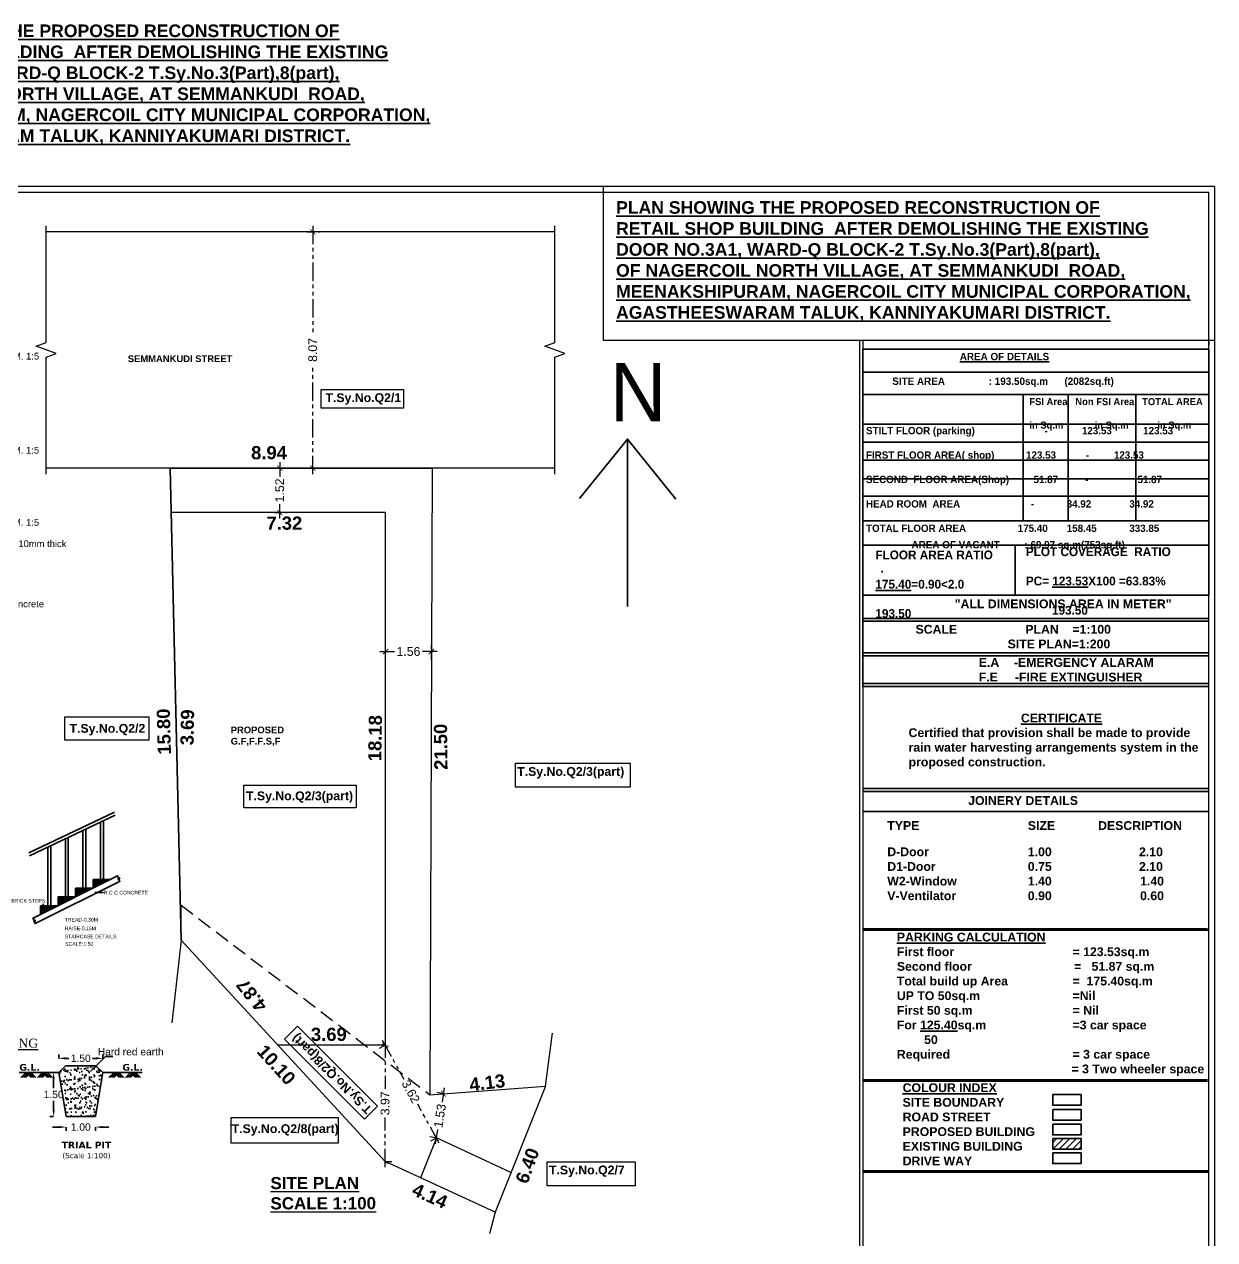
# Model space of a CAD drawing. Header units: metres. Extents: x 5674 to 70840, y 2109 to 4276.
# Drawn here: x 5725.52 to 5766.17, y 2130.53 to 2172.03 of the extents above; entities that cross this region are included whole.
import ezdxf

# ---------------------------------------------------------------- set-up
doc = ezdxf.new("R2010")
doc.units = ezdxf.units.M
for name, pattern in [('DASHED', [0.75, 0.5, -0.25]), ('HIDDEN', [0.375, 0.25, -0.125]), ('PHANTOM2', [1.25, 0.625, -0.125, 0.125, -0.125, 0.125, -0.125])]:
    doc.linetypes.add(name, pattern=pattern)
doc.layers.add('NORTH_DIRECTION', color=7, linetype='Continuous', lineweight=0)
doc.styles.add('ROMANTIC', font='romantic.ttf')
doc.styles.add('S.M.S .HEADING', font='arial.ttf')
doc.styles.add('SMS1', font='arial.ttf', dxfattribs={"height": 0.3})
doc.styles.get("Standard").update_dxf_attribs({"font": 'arial.ttf'})
doc.styles.add('USA TEXT', font='GOTHIC.TTF')
doc.dimstyles.get("Standard").update_dxf_attribs({"dimtxt": 0.18, "dimasz": 0.18, "dimexe": 0.18, "dimexo": 0.0625, "dimgap": 0.09, "dimtad": 0, "dimtih": 1, "dimtoh": 1, "dimdec": 4, "dimzin": 0, "dimdsep": 46, "dimtxsty": 'Standard', "dimcen": 0.09, "dimsd1": 1, "dimsd2": 1, "dimadec": 0, "dimazin": 0, "dimtfac": 1, "dimtdec": 4, "dimtofl": 0, "dimtmove": 0, "dimatfit": 3, "dimfxl": 0, "dimtolj": 1, "dimtzin": 0, "dimarcsym": 0})
doc.dimstyles.new('STANDARD$0', dxfattribs={"dimtxt": 0.25, "dimasz": 0.18, "dimexe": 0.15, "dimexo": 0.15, "dimgap": 0.1, "dimtad": 0, "dimzin": 0, "dimdsep": 46, "dimtxsty": 'Standard', "dimblk": 'OBLIQUE', "dimcen": 0.0625, "dimdle": 0.02, "dimadec": 0, "dimazin": 0, "dimtfac": 1, "dimtix": 1, "dimtofl": 0, "dimtmove": 2, "dimatfit": 3, "dimldrblk": 'OBLIQUE', "dimfxl": 0, "dimtolj": 1, "dimtzin": 0, "dimarcsym": 0})
pattern_1 = [(45, (5231.594154, 2273.31802), (-0.037123106, 0.037123106), []), (45, (5231.618903, 2273.31802), (-0.037123106, 0.037123106), [])]

# ---------------------------------------------------------------- blocks, each defined once
blk = doc.blocks.new('earth symbol')
at = {"lineweight": 0}
for p, q in [((-0.245, -0.133), (-0.112, 0)), ((-0.161, -0.274), (0.112, 0)), ((0.245, -0.133), (0.112, 0)), ((-0.569, -0.344), (-0.498, -0.274)), ((-0.498, -0.274), (-0.245, -0.02)), ((-0.457, -0.344), (-0.386, -0.274)), ((-0.386, -0.274), (-0.245, -0.133)), ((-0.344, -0.344), (-0.274, -0.274)), ((-0.274, -0.274), (-0.245, -0.245)), ((-0.245, -0.245), (0, 0)), ((-0.245, -0.02), (-0.225, 0)), ((-0.232, -0.344), (-0.161, -0.274)), ((0.12, -0.344), (-0.056, -0.168)), ((0.232, -0.344), (0, -0.112)), ((0.344, -0.344), (0.056, -0.056)), ((0.457, -0.344), (0.133, -0.02))]:
    blk.add_line(p, q, dxfattribs=at)
blk = doc.blocks.new('*D6')
at = {"color": 0, "lineweight": -2}
for p, q in [((6682.464, -84.069), (6682.464, -83.939)), ((6682.694, -84.069), (6682.807, -84.069)), ((6683.734, -84.069), (6683.621, -84.069)), ((6683.964, -84.069), (6683.964, -83.939))]:
    blk.add_line(p, q, dxfattribs=at)
at = {"color": 0, "lineweight": 35}
for points in [[(6682.694, -84.031), (6682.694, -84.108), (6682.464, -84.069)], [(6683.734, -84.031), (6683.734, -84.108), (6683.964, -84.069)]]:
    blk.add_solid(points, dxfattribs=at)
at = {"layer": 'Defpoints', "color": 0, "lineweight": 35}
for p in [(6683.964, -84.069), (6682.464, -84.249), (6683.964, -84.249)]:
    blk.add_point(p, dxfattribs=at)
at = {"color": 0, "lineweight": 35, "insert": (6683.214, -84.069), "char_height": 0.25, "attachment_point": 5}
blk.add_mtext('\\A1;1.50', dxfattribs=at)
blk = doc.blocks.new('*D7')
at = {"color": 0, "lineweight": -2}
for p, q in [((6682.484, -86.416), (6682.254, -86.416)), ((6682.714, -86.416), (6682.714, -86.546)), ((6683.714, -86.416), (6683.714, -86.546)), ((6683.944, -86.416), (6684.174, -86.416))]:
    blk.add_line(p, q, dxfattribs=at)
at = {"color": 0, "lineweight": 35}
for points in [[(6682.484, -86.378), (6682.484, -86.454), (6682.714, -86.416)], [(6683.944, -86.378), (6683.944, -86.454), (6683.714, -86.416)]]:
    blk.add_solid(points, dxfattribs=at)
at = {"layer": 'Defpoints', "color": 0, "lineweight": 35}
for p in [(6682.714, -86.054), (6683.714, -86.054), (6683.714, -86.416)]:
    blk.add_point(p, dxfattribs=at)
at = {"color": 0, "lineweight": 35, "insert": (6683.214, -86.416), "char_height": 0.25, "attachment_point": 5}
blk.add_mtext('\\A1;1.00', dxfattribs=at)
blk = doc.blocks.new('*D8')
at = {"color": 0, "lineweight": -2}
for p, q in [((6682.288, -84.554), (6682.418, -84.554)), ((6682.288, -84.784), (6682.288, -85.086)), ((6682.288, -85.824), (6682.288, -85.522)), ((6682.288, -86.054), (6682.158, -86.054))]:
    blk.add_line(p, q, dxfattribs=at)
at = {"color": 0, "lineweight": 35}
for points in [[(6682.25, -84.784), (6682.326, -84.784), (6682.288, -84.554)], [(6682.25, -85.824), (6682.326, -85.824), (6682.288, -86.054)]]:
    blk.add_solid(points, dxfattribs=at)
at = {"layer": 'Defpoints', "color": 0, "lineweight": 35}
for p in [(6682.278, -84.554), (6682.288, -86.054), (6682.439, -86.054)]:
    blk.add_point(p, dxfattribs=at)
at = {"color": 0, "lineweight": 35, "insert": (6682.288, -85.304), "char_height": 0.25, "attachment_point": 5}
blk.add_mtext('\\A1;1.50', dxfattribs=at)
blk = doc.blocks.new('_ArchTick')
at = {"color": 0, "linetype": 'ByBlock', "const_width": 0.15}
blk.add_lwpolyline([(-0.5, -0.5), (0.5, 0.5)], dxfattribs=at)
blk = doc.blocks.new('*D59')
at = {"color": 0, "linetype": 'PHANTOM2'}
for p, q in [((5735.367, 2165.143), (5735.367, 2161.398)), ((5735.367, 2156.673), (5735.367, 2160.418))]:
    blk.add_line(p, q, dxfattribs=at)
at = {"color": 0, "linetype": 'HIDDEN'}
for p, q in [((5735.181, 2164.943), (5735.597, 2164.943)), ((5735.181, 2156.873), (5735.597, 2156.873))]:
    blk.add_line(p, q, dxfattribs=at)
at = {"layer": 'Defpoints', "color": 0}
for p in [(5734.951, 2164.943), (5735.367, 2164.943), (5734.951, 2156.873)]:
    blk.add_point(p, dxfattribs=at)
at = {"color": 0, "xscale": 0.18, "yscale": 0.18, "zscale": 0.18}
for p, rotation in [((5735.367, 2164.943), 90), ((5735.367, 2156.873), 270)]:
    blk.add_blockref('_ArchTick', p, dxfattribs=dict(at, rotation=rotation))
at = {"color": 0, "insert": (5735.367, 2160.908), "char_height": 0.3, "attachment_point": 5, "rotation": 90}
blk.add_mtext('\\A1;8.07', dxfattribs=at)
blk = doc.blocks.new('*D53')
at = {"color": 0, "linetype": 'PHANTOM2'}
for p, q in [((5737.655, 2150.612), (5738.161, 2150.612)), ((5739.617, 2150.612), (5739.111, 2150.612))]:
    blk.add_line(p, q, dxfattribs=at)
at = {"color": 0, "linetype": 'HIDDEN'}
for p, q in [((5737.855, 2150.338), (5737.855, 2150.842)), ((5739.417, 2150.333), (5739.417, 2150.842))]:
    blk.add_line(p, q, dxfattribs=at)
at = {"layer": 'Defpoints', "color": 0}
for p in [(5739.417, 2150.612), (5737.855, 2150.108), (5739.417, 2150.103)]:
    blk.add_point(p, dxfattribs=at)
at = {"color": 0, "xscale": 0.18, "yscale": 0.18, "zscale": 0.18, "rotation": 180}
blk.add_blockref('_ArchTick', (5737.855, 2150.612), dxfattribs=at)
at = {"color": 0, "xscale": 0.18, "yscale": 0.18, "zscale": 0.18}
blk.add_blockref('_ArchTick', (5739.417, 2150.612), dxfattribs=at)
at = {"color": 0, "insert": (5738.636, 2150.612), "char_height": 0.3, "attachment_point": 5}
blk.add_mtext('\\A1;1.56', dxfattribs=at)
blk = doc.blocks.new('*D54')
at = {"color": 0, "linetype": 'HIDDEN'}
for p, q in [((5734.063, 2156.873), (5734.469, 2156.873)), ((5734.063, 2155.354), (5734.469, 2155.354))]:
    blk.add_line(p, q, dxfattribs=at)
at = {"color": 0, "linetype": 'PHANTOM2'}
for p, q in [((5734.239, 2157.073), (5734.239, 2156.587)), ((5734.239, 2155.154), (5734.239, 2155.639))]:
    blk.add_line(p, q, dxfattribs=at)
at = {"layer": 'Defpoints', "color": 0}
for p in [(5733.833, 2156.873), (5733.833, 2155.354), (5734.239, 2155.354)]:
    blk.add_point(p, dxfattribs=at)
at = {"color": 0, "xscale": 0.18, "yscale": 0.18, "zscale": 0.18}
for p, rotation in [((5734.239, 2156.873), 90), ((5734.239, 2155.354), 270)]:
    blk.add_blockref('_ArchTick', p, dxfattribs=dict(at, rotation=rotation))
at = {"color": 0, "insert": (5734.239, 2156.113), "char_height": 0.3, "attachment_point": 5, "rotation": 90}
blk.add_mtext('\\A1;1.52', dxfattribs=at)
blk = doc.blocks.new('*D55')
at = {"color": 0, "linetype": 'PHANTOM2'}
for p, q in [((5737.837, 2137.369), (5737.837, 2135.675)), ((5737.837, 2133.002), (5737.837, 2134.696))]:
    blk.add_line(p, q, dxfattribs=at)
at = {"color": 0, "linetype": 'HIDDEN'}
for p, q in [((5737.837, 2137.169), (5737.607, 2137.169)), ((5737.837, 2133.202), (5738.067, 2133.202))]:
    blk.add_line(p, q, dxfattribs=at)
at = {"layer": 'Defpoints', "color": 0}
for p in [(5737.855, 2137.169), (5737.837, 2133.202), (5737.837, 2133.202)]:
    blk.add_point(p, dxfattribs=at)
at = {"color": 0, "xscale": 0.18, "yscale": 0.18, "zscale": 0.18}
for p, rotation in [((5737.837, 2137.169), 90), ((5737.837, 2133.202), 270)]:
    blk.add_blockref('_ArchTick', p, dxfattribs=dict(at, rotation=rotation))
at = {"color": 0, "insert": (5737.837, 2135.185), "char_height": 0.3, "attachment_point": 5, "rotation": 90}
blk.add_mtext('\\A1;3.97', dxfattribs=at)
blk = doc.blocks.new('*D56')
at = {"color": 0, "linetype": 'PHANTOM2'}
for p, q in [((5737.74, 2137.344), (5738.477, 2136.012)), ((5739.687, 2133.826), (5738.95, 2135.158))]:
    blk.add_line(p, q, dxfattribs=at)
at = {"color": 0, "linetype": 'HIDDEN'}
for p, q in [((5737.837, 2137.169), (5737.636, 2137.057)), ((5739.59, 2134.001), (5739.389, 2133.89))]:
    blk.add_line(p, q, dxfattribs=at)
at = {"layer": 'Defpoints', "color": 0}
for p in [(5737.837, 2137.169), (5739.59, 2134.001), (5739.59, 2134.001)]:
    blk.add_point(p, dxfattribs=at)
at = {"color": 0, "xscale": 0.18, "yscale": 0.18, "zscale": 0.18}
for p, rotation in [((5737.837, 2137.169), 118.9610692073601), ((5739.59, 2134.001), 298.9610692073601)]:
    blk.add_blockref('_ArchTick', p, dxfattribs=dict(at, rotation=rotation))
at = {"color": 0, "insert": (5738.713, 2135.585), "char_height": 0.3, "attachment_point": 5, "rotation": 298.9611}
blk.add_mtext('\\A1;3.62', dxfattribs=at)
blk = doc.blocks.new('*D57')
at = {"color": 0, "linetype": 'HIDDEN'}
for p, q in [((5739.828, 2135.514), (5739.601, 2135.55)), ((5739.59, 2134.001), (5739.363, 2134.037))]:
    blk.add_line(p, q, dxfattribs=at)
at = {"color": 0, "linetype": 'PHANTOM2'}
for p, q in [((5739.859, 2135.712), (5739.783, 2135.227)), ((5739.559, 2133.804), (5739.635, 2134.288))]:
    blk.add_line(p, q, dxfattribs=at)
at = {"layer": 'Defpoints', "color": 0}
for p in [(5739.828, 2135.514), (5739.828, 2135.514), (5739.59, 2134.001)]:
    blk.add_point(p, dxfattribs=at)
at = {"color": 0, "xscale": 0.18, "yscale": 0.18, "zscale": 0.18}
for p, rotation in [((5739.828, 2135.514), 81.04567121213849), ((5739.59, 2134.001), 261.0456712121385)]:
    blk.add_blockref('_ArchTick', p, dxfattribs=dict(at, rotation=rotation))
at = {"color": 0, "insert": (5739.709, 2134.758), "char_height": 0.3, "attachment_point": 5, "rotation": 81.0457}
blk.add_mtext('\\A1;1.53', dxfattribs=at)
blk = doc.blocks.new('A$C06596793')
at = {"lineweight": 35}
h = blk.add_hatch(dxfattribs=at)
h.set_pattern_fill('AR-SAND', color=256, scale=0.005, style=0)
h.set_pattern_definition([(37.5, (-1547.43727, -968.60206), (-0.008000156, 0.244706619), [0, -0.19304, 0, -0.2159, 0, -0.206375]), (7.5, (-1547.43727, -968.60206), (0.22476164, 0.35841255), [0, -0.10414, 0, -0.17399, 0, -0.066675]), (327.5, (-1547.59348, -968.60206), (0.395496185, 0.000718592), [0, -0.0635, 0, -0.2286, 0, -0.29845]), (317.5, (-1547.59348, -968.60206), (0.381778226, 0.11146466), [0, -0.03175, 0, -0.14986, 0, -0.17145])])
h.paths.add_polyline_path([(2.87792, 2.98661), (2.64792, 3.21661), (1.60792, 3.21661), (1.37792, 2.98661), (1.62792, 1.48661), (2.12792, 1.48661), (2.62792, 1.48661)])
for p, q in [((1.37792, 2.98661), (0.02744, 2.98661)), ((1.37792, 2.98661), (1.60792, 3.21661)), ((1.62792, 1.48661), (1.37792, 2.98661)), ((1.60792, 3.21661), (2.64792, 3.21661)), ((2.62792, 1.48661), (2.87792, 2.98661)), ((2.87792, 2.98661), (2.64792, 3.21661)), ((2.87792, 2.98661), (4.22841, 2.98661)), ((2.12792, 1.48661), (1.62792, 1.48661)), ((2.12792, 1.48661), (2.62792, 1.48661))]:
    blk.add_line(p, q, dxfattribs=at)
at = {"lineweight": 35, "yscale": 0.5, "zscale": 0.5}
for p, xscale in [((0.37015, 2.98661), 0.5), ((0.93483, 2.98661), 0.5), ((3.32101, 2.98661), -0.5), ((3.88569, 2.98661), -0.5)]:
    blk.add_blockref('earth symbol', p, dxfattribs=dict(at, xscale=xscale))
at = {"lineweight": 35, "insert": (2.70788, 3.82237), "char_height": 0.25, "width": 2.2737893, "attachment_point": 1, "style": 'SMS1'}
blk.add_mtext('Hard red earth', dxfattribs=at)
at = {"lineweight": 35, "char_height": 0.23}
for s, insert, width, attachment_point in [('{\\fVerdana|b1|i0|c0|p34;G.L.}', (0.02965, 3.27917), 0.6352094, 1), ('{\\fVerdana|b1|i0|c0|p34;G.L.}', (3.54951, 3.27917), 0.6352094, 1), ('{\\fVerdana|b1|i0|c0|p34;TRIAL PIT\\P\\fVerdana|b0|i0|c0|p34;\\H0.7813x;(Scale 1:100)}', (2.32277, 0.32619), 2.8, 5)]:
    blk.add_mtext(s, dxfattribs=dict(at, insert=insert, width=width, attachment_point=attachment_point))
at = {"lineweight": 35}
for base, p1, p2, picture, middle in [((2.87792, 3.47127), (1.37792, 3.29144), (2.87792, 3.29144), '*D6', (2.12792, 3.47127)), ((2.62792, 1.12435), (1.62792, 1.48661), (2.62792, 1.48661), '*D7', (2.12792, 1.12435))]:
    dim = blk.add_linear_dim(base=base, p1=p1, p2=p2, dimstyle='Standard', dxfattribs=at)
    dim.commit()
    dim.dimension.update_dxf_attribs({"geometry": picture, "text_midpoint": middle, "insert": (-6681.08611, 87.54046)})
dim = blk.add_linear_dim(base=(1.20193, 1.48661), p1=(1.1921, 2.98661), p2=(1.35243, 1.48661), angle=90, dimstyle='Standard', dxfattribs=at)
dim.commit()
dim.dimension.update_dxf_attribs({"geometry": '*D8', "text_midpoint": (1.20193, 2.23661), "insert": (-6681.08611, 87.54046)})
blk.add_leader([(2.45573, 3.01669), (2.9743, 3.53466), (3.219, 3.53466)], dimstyle='Standard', dxfattribs=at)
blk = doc.blocks.new('rain water harvesting')
h = blk.add_hatch()
h.set_pattern_fill('AR-SAND', color=256, scale=0.0036, style=0)
h.set_pattern_definition([(37.5, (-8.09804, -15.48316), (-0.0057601, 0.1761888), [0, -0.1389888, 0, -0.155448, 0, -0.14859]), (7.5, (-8.09804, -15.48316), (0.1618284, 0.258057), [0, -0.0749808, 0, -0.1252728, 0, -0.048006]), (327.5, (-8.21051, -15.48316), (0.2847572, 0.0005174), [0, -0.04572, 0, -0.164592, 0, -0.214884]), (317.5, (-8.2105, -15.48316), (0.2748803, 0.0802546), [0, -0.02286, 0, -0.1078992, 0, -0.123444])])
h.paths.add_polyline_path([(-1.372, 1.673), (-1.948, 1.673), (-1.948, 1.531), (-2.02, 1.531), (-2.02, 1.673), (-2.135, 1.673), (-2.135, 1.344), (-1.372, 1.344)])
h = blk.add_hatch()
h.set_pattern_fill('HONEY', color=256, scale=0.036, style=0)
h.set_pattern_definition([(0, (-8.09804, -15.48316), (0.17145, 0.0989867), [0.1143, -0.2286]), (120, (-8.09804, -15.48316), (-0.17145, 0.0989867), [0.1143, -0.2286]), (60, (-8.09804, -15.48316), (2e-08, 0.1979734), [-0.2286, 0.1143])])
h.paths.add_polyline_path([(-1.372, 1.344), (-2.135, 1.344), (-2.135, 0.953), (-1.372, 0.953)])
h = blk.add_hatch()
h.set_pattern_fill('DASH', color=256, scale=0.036, style=0)
h.set_pattern_definition([(0, (-8.09804, -15.48316), (0.1143, 0.1143), [0.1143, -0.1143])])
h.paths.add_polyline_path([(0.392, 0.117), (0.32, 0.117), (0.32, 0.259), (0.166, 0.259), (0.166, -1.241), (1.26, -1.241), (1.26, 0.259), (0.392, 0.259)])
for p, q in [((-2.737, 2.403), (-2.593, 2.403)), ((-2.668, 2.062), (-2.668, 2.402)), ((-2.593, 2.403), (-2.576, 2.451)), ((-2.576, 2.451), (-2.583, 2.351)), ((-2.583, 2.351), (-2.562, 2.41)), ((-2.562, 2.41), (-2.396, 2.41)), ((-2.496, 2.062), (-2.496, 2.406)), ((-2.424, 1.832), (-2.424, 2.406)), ((-2.668, 0.803), (-2.668, 2.062)), ((-2.496, 0.803), (-2.496, 2.062)), ((-2.02, 1.76), (-2.496, 1.76)), ((-1.948, 1.832), (-2.424, 1.832)), ((-2.301, 0.953), (-2.301, 1.76)), ((-2.301, 1.76), (-2.02, 1.76)), ((-2.301, 1.673), (-2.02, 1.673)), ((-2.135, 0.953), (-2.135, 1.673)), ((-2.02, 1.76), (-2.02, 1.531)), ((-1.948, 1.832), (-1.948, 1.531)), ((-1.948, 1.76), (-1.206, 1.76)), ((-1.948, 1.673), (-1.206, 1.673)), ((-1.936, 1.744), (-1.936, 1.744)), ((-1.372, 0.953), (-1.372, 1.673)), ((-1.206, 0.953), (-1.206, 1.76)), ((-2.02, 1.531), (-1.948, 1.531)), ((-2.301, 0.867), (-2.296, 0.346)), ((-2.135, 0.868), (-2.131, 0.346)), ((-1.91, 0.938), (-1.87, 0.953)), ((-1.91, 0.938), (-1.865, 0.907)), ((-1.865, 0.907), (-1.849, 0.953)), ((-1.847, 0.879), (-1.847, 0.879)), ((-1.495, 0.9), (-1.495, 0.9)), ((-1.372, 0.868), (-1.376, 0.346)), ((-1.372, 1.025), (-0.979, 1.025)), ((-1.372, 0.953), (-1.051, 0.953)), ((-1.206, 0.867), (-1.21, 0.346)), ((-1.051, 0.953), (-1.051, 0.346)), ((-0.979, 1.025), (-0.979, 0.418)), ((0.392, 0.418), (-0.979, 0.418)), ((0.392, 0.418), (0.392, 0.117)), ((-1.21, 0.346), (-3.088, 0.346)), ((-1.051, 0.346), (0.32, 0.346)), ((0, -1.241), (0, 0.346)), ((0, 0.346), (0.32, 0.346)), ((0, 0.259), (0.32, 0.259)), ((0.166, -1.241), (0.166, 0.259)), ((0.32, 0.346), (0.32, 0.117)), ((0.32, 0.117), (0.392, 0.117)), ((0.392, 0.346), (1.426, 0.346)), ((0.392, 0.259), (1.426, 0.259)), ((0.404, 0.277), (0.448, 0.33)), ((0.404, 0.277), (0.459, 0.273)), ((0.459, 0.273), (0.448, 0.33)), ((0.809, 0.301), (0.809, 0.301)), ((1.093, 0.259), (1.104, 0.273)), ((1.107, 0.259), (1.104, 0.272)), ((1.26, -1.241), (1.26, 0.259)), ((1.35, 0.271), (1.35, 0.271)), ((1.426, -1.241), (1.426, 0.346)), ((0.958, -1.23), (0.958, -1.23)), ((1.255, -1.237), (1.255, -1.237)), ((0.073, -1.268), (0.073, -1.268)), ((0.381, -1.306), (0.381, -1.306)), ((0.561, -1.289), (0.561, -1.289)), ((0.78, -1.305), (0.78, -1.305)), ((0.834, -1.291), (0.898, -1.267)), ((0.834, -1.292), (0.862, -1.31)), ((0.884, -1.31), (0.898, -1.267)), ((1.049, -1.31), (1.049, -1.31)), ((1.363, -1.276), (1.363, -1.276))]:
    blk.add_line(p, q)
for points in [[(-2.301, 0.953), (-2.301, 0.867), (-1.206, 0.867), (-1.206, 0.953)], [(-2.746, 0.33), (-2.418, 0.33), (-2.418, 0.803), (-2.746, 0.803)], [(1.426, -1.327), (1.426, -1.241), (0, -1.241), (0, -1.327)]]:
    blk.add_lwpolyline(points, close=True)
blk.add_arc((-2.099, 0.981), 0.0668, 339.5305, 121.9673)
at = {"char_height": 0.144, "width": 6.12562, "attachment_point": 1}
for s, insert in [('SUPER STRUCTURE OF BUILDING', (-2.407, 2.645)), ('INLET FROM OPEN TERRACE', (-2.26, 2.259)), ('R.C.C SLAB 1:2:4', (-1.171, 1.936)), ('BROCKEN BRICKS', (-1.093, 1.26)), ('SAND ', (-1.061, 1.563)), ('FILTER WATER TO WELL', (-0.874, 0.893))]:
    blk.add_mtext(s, dxfattribs=dict(at, insert=insert))
at = {"insert": (-0.368, -2.376), "char_height": 0.30724, "attachment_point": 5, "style": 'ROMANTIC'}
blk.add_mtext('{\\LRAINWATER HARVESTING}', dxfattribs=at)
blk.add_leader([(-2.587, 2.192), (-2.439, 2.654)], dimstyle='Standard', override={"dimtmove": 1})

msp = doc.modelspace()

# ---------------------------------------------------------------- hatches: boundary and pattern name
at = {"linetype": 'ByBlock', "lineweight": 35}
h = msp.add_hatch(dxfattribs=at)
h.set_pattern_fill('ANSI32', color=256, scale=0.14, style=0)
h.set_pattern_definition(pattern_1)
h.paths.add_polyline_path([(5728.46841, 2142.83271), (5727.86841, 2142.83271), (5727.86841, 2142.53271)])
h = msp.add_hatch(dxfattribs=at)
h.set_pattern_fill('ANSI32', color=256, scale=0.14, style=0)
h.set_pattern_definition(pattern_1)
h.paths.add_polyline_path([(5726.66841, 2142.23271), (5726.66841, 2141.93271), (5727.26841, 2142.23271)])
h = msp.add_hatch(dxfattribs=at)
h.set_pattern_fill('ANSI32', color=256, scale=0.14, style=0)
h.set_pattern_definition(pattern_1)
h.paths.add_polyline_path([(5727.26841, 2142.53271), (5727.26841, 2142.23271), (5727.86841, 2142.53271)])
h = msp.add_hatch(dxfattribs=at)
h.set_pattern_fill('ANSI32', color=256, scale=0.14, style=0)
h.set_pattern_definition(pattern_1)
h.paths.add_polyline_path([(5726.06841, 2141.93271), (5726.06841, 2141.63271), (5726.66841, 2141.93271)])
at = {"lineweight": 35}
h = msp.add_hatch(dxfattribs=at)
h.set_pattern_fill('ANSI31', color=256, scale=0.05)
h.set_pattern_definition([(45, (6848.97218, 5364.64982), (-0.1122532015, 0.1122532015), [])])
h.paths.add_polyline_path([(5761.60415, 2133.98665), (5760.63652, 2133.98665), (5760.63652, 2133.62407), (5761.60415, 2133.62407)])

# ---------------------------------------------------------------- linework, layer by layer
for p, q in [((5765.96656, 2166.28474), (5754.96656, 2166.28474)), ((5754.04655, 2109.68474), (5754.04655, 2161.24068)), ((5754.14655, 2161.24068), (5754.14655, 2109.68474)), ((5730.87093, 2140.75047), (5730.87093, 2141.95047)), ((5730.87093, 2140.75047), (5730.55257, 2137.93017)), ((5743.31152, 2135.76906), (5743.55217, 2137.58433)), ((5737.85482, 2137.16875), (5734.17637, 2137.16875)), ((5741.59337, 2131.46932), (5741.40063, 2130.7251))]:
    msp.add_line(p, q)
at = {"linetype": 'Continuous'}
for p, q in [((5743.63482, 2164.94327), (5726.26727, 2164.94327)), ((5743.63482, 2156.87327), (5726.26727, 2156.87327)), ((5739.43959, 2156.87327), (5730.49959, 2156.87327)), ((5730.49959, 2156.87327), (5730.87093, 2140.75049)), ((5737.85482, 2155.35335), (5730.53459, 2155.35367)), ((5737.85482, 2137.16875), (5737.85482, 2155.35335)), ((5737.837, 2133.20212), (5730.87093, 2140.75049))]:
    msp.add_line(p, q, dxfattribs=at)
at = {"lineweight": 35}
for p, q in [((5765.96656, 2160.93236), (5754.86656, 2160.93236)), ((5765.96656, 2161.18727), (5765.96656, 2161.08727)), ((5754.14655, 2160.15383), (5765.96656, 2160.15383)), ((5754.15873, 2159.38747), (5765.96656, 2159.38747)), ((5759.62091, 2158.37782), (5759.62091, 2159.38747)), ((5761.16054, 2159.38747), (5761.16054, 2155.07669)), ((5763.47109, 2159.38747), (5763.47109, 2156.07874)), ((5754.14655, 2158.37782), (5765.96656, 2158.37782)), ((5759.62091, 2155.07669), (5759.62091, 2158.37782)), ((5754.14655, 2157.75852), (5765.96656, 2157.75852)), ((5754.14655, 2157.14358), (5765.96656, 2157.14358)), ((5754.14655, 2156.51237), (5765.96656, 2156.51237)), ((5754.14655, 2155.91829), (5765.96656, 2155.91829)), ((5763.47109, 2156.07874), (5763.47109, 2155.07669)), ((5759.34921, 2154.24312), (5759.34921, 2152.53344)), ((5754.81656, 2153.36179), (5754.81656, 2153.31179)), ((5754.14805, 2152.53344), (5754.14805, 2149.4219)), ((5754.14805, 2151.74312), (5765.96656, 2151.74312)), ((5754.14805, 2151.64312), (5765.96656, 2151.64312)), ((5754.14805, 2150.56594), (5765.96656, 2150.56594)), ((5754.14805, 2150.46594), (5765.96656, 2150.46594)), ((5765.96656, 2149.5219), (5754.14805, 2149.5219)), ((5765.96656, 2149.4219), (5754.14805, 2149.4219)), ((5765.96656, 2145.93063), (5754.14655, 2145.93063)), ((5754.14655, 2145.93063), (5765.96656, 2145.93063)), ((5765.96656, 2145.83063), (5754.14655, 2145.83063)), ((5754.14655, 2145.14969), (5765.96656, 2145.14969)), ((5754.14655, 2141.14599), (5765.92303, 2141.14599)), ((5765.96656, 2141.09599), (5754.14655, 2141.09599)), ((5754.14655, 2141.09599), (5765.92303, 2141.09599)), ((5754.14655, 2135.99197), (5765.92303, 2135.99197)), ((5754.14655, 2135.94197), (5765.92303, 2135.94197)), ((5754.14655, 2132.87902), (5765.96656, 2132.87902)), ((5754.14655, 2132.82902), (5765.96656, 2132.82902))]:
    msp.add_line(p, q, dxfattribs=at)
at = {"linetype": 'ByBlock'}
for p, q in [((5730.87093, 2140.75049), (5730.49959, 2156.87327)), ((5730.49959, 2156.87327), (5739.43959, 2156.87327)), ((5739.43959, 2156.87327), (5739.36929, 2135.48039)), ((5739.36929, 2135.48039), (5743.31152, 2135.76906)), ((5743.31152, 2135.76906), (5741.59337, 2131.46932)), ((5739.58989, 2134.00137), (5739.0474, 2132.64377)), ((5742.13586, 2132.82692), (5739.58989, 2134.00137)), ((5741.59337, 2131.46932), (5737.837, 2133.20212))]:
    msp.add_line(p, q, dxfattribs=at)
at = {"linetype": 'ByBlock', "lineweight": 35}
for p, q in [((5725.67729, 2143.73967), (5728.59756, 2145.12296)), ((5725.69404, 2143.63696), (5728.61684, 2145.02144)), ((5728.11841, 2142.83271), (5728.11841, 2144.78534)), ((5728.21841, 2142.83271), (5728.21841, 2144.83271)), ((5727.01841, 2142.23271), (5727.01841, 2144.26429)), ((5727.51841, 2142.53271), (5727.51841, 2144.50113)), ((5727.61841, 2142.53271), (5727.61841, 2144.5485)), ((5726.31841, 2141.93271), (5726.31841, 2143.93271)), ((5726.41841, 2141.93271), (5726.41841, 2143.98008)), ((5726.91841, 2142.23271), (5726.91841, 2144.21692)), ((5726.31841, 2141.93271), (5726.31841, 2143.13271)), ((5725.81796, 2141.50748), (5728.6994, 2142.94821)), ((5725.89025, 2141.32002), (5728.77159, 2142.76069)), ((5727.86841, 2142.53271), (5727.86841, 2142.83271)), ((5727.86841, 2142.83271), (5728.46841, 2142.83271)), ((5728.68812, 2142.97352), (5728.73811, 2142.86138)), ((5728.78655, 2142.88533), (5728.70677, 2142.81689)), ((5728.70677, 2142.81689), (5728.74851, 2142.8381)), ((5728.73811, 2142.86138), (5728.78655, 2142.88533)), ((5728.74851, 2142.8381), (5728.77824, 2142.73836)), ((5726.66841, 2141.93271), (5726.66841, 2142.23271)), ((5726.66841, 2142.23271), (5727.26841, 2142.23271)), ((5727.26841, 2142.23271), (5726.96841, 2142.23271)), ((5726.96841, 2142.23271), (5726.96841, 2142.08271)), ((5727.26841, 2142.23271), (5727.26841, 2142.53271)), ((5727.26841, 2142.53271), (5727.86841, 2142.53271)), ((5727.92512, 2142.3891), (5728.21582, 2142.3891)), ((5726.06841, 2141.63271), (5726.06841, 2141.93271)), ((5726.06841, 2141.93271), (5726.66841, 2141.93271)), ((5726.16062, 2141.86546), (5726.16062, 2141.99641)), ((5725.80703, 2141.53201), (5725.85702, 2141.41987)), ((5725.90546, 2141.44382), (5725.82568, 2141.37538)), ((5725.82568, 2141.37538), (5725.86742, 2141.39659)), ((5725.85702, 2141.41987), (5725.90546, 2141.44382)), ((5725.86742, 2141.39659), (5725.89715, 2141.29685))]:
    msp.add_line(p, q, dxfattribs=at)
at = {"linetype": 'DASHED'}
msp.add_line((5730.87093, 2141.95047), (5739.36929, 2135.48039), dxfattribs=at)
for points in [[(5684.16656, 2109.48474), (5766.16656, 2109.48474), (5766.16656, 2166.48474), (5684.16656, 2166.48474)], [(5684.36656, 2109.68474), (5765.96656, 2109.68474), (5765.96656, 2166.28474), (5684.36656, 2166.28474)], [(5766.16656, 2166.48474), (5745.28952, 2166.48474), (5745.28952, 2161.24068), (5766.16656, 2161.24068)], [(5735.64993, 2159.56121), (5738.46429, 2159.56121), (5738.46429, 2158.91689), (5735.64993, 2158.91689)], [(5729.78277, 2148.3747), (5726.89459, 2148.3747), (5726.89459, 2147.59183), (5729.78277, 2147.59183)], [(5742.28473, 2146.79743), (5746.20596, 2146.79743), (5746.20596, 2145.97807), (5742.28473, 2145.97807)], [(5733.00991, 2146.04898), (5736.84734, 2146.04898), (5736.84734, 2145.27481), (5733.00991, 2145.27481)], [(5737.13027, 2134.64797), (5734.3971, 2137.37845), (5734.84144, 2137.82306), (5737.57461, 2135.09258)], [(5736.25107, 2134.68451), (5732.57132, 2134.68451), (5732.57132, 2133.83405), (5736.25107, 2133.83405)], [(5743.37071, 2133.1918), (5746.38, 2133.1918), (5746.38, 2132.37243), (5743.37071, 2132.37243)]]:
    msp.add_lwpolyline(points, close=True)
at = {"linetype": 'Continuous'}
for points in [[(5726.26727, 2156.67327), (5726.26727, 2160.65827), (5726.61071, 2160.78327), (5725.92384, 2161.03327), (5726.26727, 2161.15827), (5726.26727, 2165.14327)], [(5743.63482, 2156.67327), (5743.63482, 2160.65827), (5743.97825, 2160.78327), (5743.29138, 2161.03327), (5743.63482, 2161.15827), (5743.63482, 2165.14327)]]:
    msp.add_lwpolyline(points, dxfattribs=at)
at = {"lineweight": 35}
for points in [[(5754.14655, 2160.93236), (5765.96656, 2160.93236), (5765.96656, 2155.07669), (5754.14655, 2155.07669)], [(5754.14655, 2155.07669), (5765.96656, 2155.07669), (5765.96656, 2154.24312), (5754.14655, 2154.24312)], [(5765.96656, 2154.24312), (5754.14805, 2154.24312), (5754.14805, 2152.53344), (5765.96656, 2152.53344)], [(5760.63652, 2135.48183), (5761.60415, 2135.48183), (5761.60415, 2135.11925), (5760.63652, 2135.11925)], [(5760.63652, 2134.97627), (5761.60415, 2134.97627), (5761.60415, 2134.61369), (5760.63652, 2134.61369)], [(5760.63652, 2134.4707), (5761.60415, 2134.4707), (5761.60415, 2134.10812), (5760.63652, 2134.10812)], [(5760.63652, 2133.98665), (5761.60415, 2133.98665), (5761.60415, 2133.62407), (5760.63652, 2133.62407)], [(5760.63652, 2133.49185), (5761.60415, 2133.49185), (5761.60415, 2133.12926), (5760.63652, 2133.12926)]]:
    msp.add_lwpolyline(points, close=True, dxfattribs=at)
at = {"layer": 'NORTH_DIRECTION', "lineweight": 35}
for points in [[(5746.11427, 2152.15178), (5746.11427, 2152.15178), (5746.11427, 2157.86788), (5744.47282, 2155.83247)], [(5747.76919, 2155.81578), (5747.76919, 2155.81578), (5746.11427, 2157.86788)]]:
    msp.add_lwpolyline(points, dxfattribs=at)

# ---------------------------------------------------------------- block references
at = {"lineweight": 35}
for name, p in [('rain water harvesting', (5723.42339, 2139.61013)), ('A$C06596793', (5725.31639, 2133.24977))]:
    msp.add_blockref(name, p, dxfattribs=at)

# ---------------------------------------------------------------- texts
for s, p in [('Brick Work in C.M. 1:5', (5722.82848, 2160.58073)), ('Brick Work in C.M. 1:5', (5722.82848, 2157.37073)), ('Brick Work in C.M. 1:5', (5722.82848, 2154.90519)), ('Flooring concrete 10mm thick', (5722.74194, 2154.17847)), ('Plain Cement Concrete', (5722.8709, 2152.11966))]:
    msp.add_text(s, height=0.23).set_placement(p)
at = {"linetype": 'ByBlock', "lineweight": 35}
for s, p in [('R.C.C.CONCRETE', (5728.23687, 2142.31583)), ('BRICK STEPS', (5725.07436, 2142.03756)), ('TREAD-0.30M', (5726.89783, 2141.39315)), ('STAIRCASE DETAILS', (5726.89783, 2140.81768)), ('RAISE-0.15M', (5726.89783, 2141.09673)), ('SCALE:1:50', (5726.91219, 2140.56311))]:
    msp.add_text(s, height=0.125, dxfattribs=at).set_placement(p)
at = {"lineweight": 35, "char_height": 0.43, "width": 168.1459605, "attachment_point": 1, "style": 'SMS1'}
for insert in [(5719.75927, 2172.02158), (5745.72452, 2165.98928)]:
    msp.add_mtext('\\A1;\\pt28.81;{\\fArial|b1|i0|c0|p34;\\LPLAN SHOWING THE PROPOSED RECONSTRUCTION OF \\PRETAIL SHOP BUILDING  AFTER DEMOLISHING THE EXISTING\\PDOOR NO.3A1, WARD-Q BLOCK-2 T.Sy.No.3(Part),8(part), \\POF NAGERCOIL NORTH VILLAGE, AT SEMMANKUDI  ROAD, \\PMEENAKSHIPURAM, NAGERCOIL CITY MUNICIPAL CORPORATION, \\PAGASTHEESWARAM TALUK, KANNIYAKUMARI DISTRICT.}', dxfattribs=dict(at, insert=insert))
at = {"width": 11.8731372, "attachment_point": 1, "style": 'S.M.S .HEADING'}
for s, insert, char_height, rotation in [('{\\fArial|b1|i0|c0|p34;SEMMANKUDI STREET}', (5729.05107, 2160.72233), 0.23, 0.056226), ('{\\fArial|b1|i0|c0|p34;T.Sy.No.Q2/1}', (5735.80123, 2159.42794), 0.3, 0.056226), ('{\\fArial|b1|i0|c0|p34;8.94}', (5733.26162, 2157.62497), 0.45, 0.056226), ('{\\fArial|b1|i0|c0|p34;7.32}', (5733.7845, 2155.2213), 0.45, 0.056226), ('{\\fArial|b1|i0|c0|p34;15.80}', (5730.07708, 2147.08409), 0.45, 91.524303), ('{\\fArial|b1|i0|c0|p34;3.69}', (5730.84686, 2147.41497), 0.45, 89.084021), ('{\\fArial|b1|i0|c0|p34;18.18}', (5737.2566, 2146.87082), 0.45, 89.084021), ('{\\fArial|b1|i0|c0|p34;T.Sy.No.Q2/2}', (5727.06302, 2148.13674), 0.3, 0.056226), ('{\\fArial|b1|i0|c0|p34;PROPOSED \\PG.F,F.F.S,F}', (5732.5652, 2148.04741), 0.23, 0.056226), ('{\\fArial|b1|i0|c0|p34;21.50}', (5739.51962, 2146.56979), 0.45, 90.631426), ('{\\fArial|b1|i0|c0|p34;T.Sy.No.Q2/3(part)}', (5742.34838, 2146.66417), 0.3, 0.056226), ('{\\fArial|b1|i0|c0|p34;T.Sy.No.Q2/3(part)}', (5733.08772, 2145.83287), 0.3, 0.056226), ('{\\fArial|b1|i0|c0|p34;4.87}', (5733.48589, 2138.25386), 0.45, 128.643201), ('{\\fArial|b1|i0|c0|p34;3.69}', (5735.30448, 2137.76542), 0.45, 0.056226), ('{\\fArial|b1|i0|c0|p34;T.Sy.No.Q2/8(part)}', (5737.20316, 2134.79272), 0.3, 135.07367), ('{\\fArial|b1|i0|c0|p34;10.10}', (5733.76293, 2137.2353), 0.45, 312.264115), ('{\\fArial|b1|i0|c0|p34;4.13}', (5740.69043, 2136.03844), 0.45, 7.144018), ('{\\fArial|b1|i0|c0|p34;T.Sy.No.Q2/8(part)}', (5732.59829, 2134.46819), 0.3, 0.056226), ('{\\fArial|b1|i0|c0|p34;6.40}', (5742.27368, 2132.55952), 0.45, 69.928378), ('{\\fArial|b1|i0|c0|p34;T.Sy.No.Q2/7}', (5743.43435, 2133.05853), 0.3, 0.056226), ('{\\fArial|b1|i0|c0|p34;4.14}', (5738.90033, 2132.48358), 0.45, 336.035723)]:
    msp.add_mtext(s, dxfattribs=dict(at, insert=insert, char_height=char_height, rotation=rotation))
at = {"lineweight": 35, "attachment_point": 1, "line_spacing_factor": 2}
for s, insert, char_height, width in [('{\\fTw Cen MT|b1|i0|c0|p34;\\LAREA OF DETAILS}', (5757.4619, 2160.80946), 0.252, 10.9299267), ('{\\fTw Cen MT|b1|i0|c0|p34;SITE AREA                : 193.50sq.m      (2082sq.ft)}', (5755.15662, 2159.96753), 0.252, 10.9299267), ('{\\fTw Cen MT|b1|i0|c0|p34;FSI Area   Non FSI Area   TOTAL AREA\\Pin Sq.m            in Sq.m           in Sq.m}', (5759.83786, 2159.26462), 0.24, 10.9299267), ('{\\fTw Cen MT|b1|i0|c0|p34;STILT FLOOR (parking)        ^I^I -    ^I    123.53^I     123.53\\PFIRST FLOOR AREA( shop)^I     123.53           -  ^I     123.53\\PSECOND  FLOOR AREA(Shop)         51.87          -                  51.87\\PHEAD ROOM  AREA                          -            34.92              34.92\\PTOTAL FLOOR AREA                   175.40       158.45            333.85}', (5754.26051, 2158.27907), 0.25, 13.7055075), ('{\\fTw Cen MT|b1|i0|c0|p34;\\PAREA OF VACANT         : 69.97 sq.m(753sq.ft)}', (5755.81327, 2155.22566), 0.252, 10.9299267), ('{\\fTw Cen MT|b1|i0|c0|p34;FLOOR AREA RATIO\\P\\pt9.6;\\L175.40\\l=0.90<2.0\\P\\ptz;193.50}', (5754.5802, 2154.06069), 0.3, 32.1403595), ('{\\fTw Cen MT|b1|i0|c0|p34;PLOT COVERAGE  RATIO\\PPC= \\L123.53\\lX100 =63.83%\\P        193.50}', (5759.7184, 2154.16961), 0.3, 32.1403595)]:
    msp.add_mtext(s, dxfattribs=dict(at, insert=insert, char_height=char_height, width=width))
at = {"lineweight": 35, "char_height": 0.3, "attachment_point": 1, "style": 'SMS1'}
for s, width, insert in [('{\\fArial|b1|i0|c0|p34;"ALL DIMENSIONS AREA IN METER"}', 10.4036348, (5757.28979, 2152.38942)), ('{\\fArial|b1|i0|c0|p34;SCALE                    PLAN    =1:100\\P                           SITE PLAN=1:200}', 7.3454483, (5755.95212, 2151.52095)), ('{\\fArial|b1|i0|c0|p34;E.A^I-EMERGENCY ALARAM\\PF.E     -FIRE EXTINGUISHER}', 10.4036348, (5758.11029, 2150.38853)), ('{\\fArial|b1|i0|c0|p34;\\W8.23794;\\L    \\W1;CERTIFICATE\\P\\lCertified that provision shall be made to provide rain water harvesting arrangements system in the proposed construction.}', 10.4036348, (5755.71465, 2148.49101)), ('{\\fArial|b1|i0|c0|p34;JOINERY DETAILS}', 7.3454483, (5757.74952, 2145.67374)), ('{\\fArial|b1|i0|c0|p34;TYPE^I^I^I^ISIZE^I^IDESCRIPTION}', 15.0322403, (5754.98603, 2144.81999)), ('{\\fArial|b1|i0|c0|p34;D-Door^I^I^I1.00^I^I            2.10\\PD1-Door^I^I^I0.75^I^I            2.10\\PW2-Window ^I^I1.40^I^I^I  1.40\\PV-Ventilator ^I^I0.90^I^I^I  0.60}', 15.0322403, (5754.98603, 2143.92306)), ('{\\fArial|b1|i0|c0|p34;\\LPARKING CALCULATION\\P\\lFirst floor^I^I^I^I= 123.53sq.m\\PSecond floor                              =   51.87 sq.m\\PTotal build up Area^I^I=  175.40sq.m\\L\\P\\lUP TO 50sq.m^I^I^I=Nil\\PFirst 50 sq.m^I^I^I= Nil\\PFor \\L125.40\\lsq.m^I^I^I=3 car space\\P        50\\PRequired^I^I^I^I= 3 car space\\P^I^I^I^I          = 3 Two wheeler space}', 17.2181021, (5755.31303, 2141.01058)), ('{\\fArial|b1|i0|c0|p34;\\LCOLOUR INDEX\\P\\lSITE BOUNDARY\\PROAD STREET\\PPROPOSED BUILDING\\PEXISTING BUILDING\\PDRIVE WAY}', 10.4036348, (5755.51107, 2135.86869))]:
    msp.add_mtext_dynamic_manual_height_columns(s, width=width, gutter_width=1.5, heights=[0], dxfattribs=dict(at, insert=insert))
at = {"lineweight": 25, "insert": (5733.92173, 2132.66925), "char_height": 0.4146024, "width": 11.8731372, "attachment_point": 1, "rotation": 0.056226, "style": 'S.M.S .HEADING'}
msp.add_mtext('{\\fArial|b1|i0|c0|p34;\\LSITE PLAN\\PSCALE 1:100}', dxfattribs=at)
at = {"layer": 'NORTH_DIRECTION', "lineweight": 35, "insert": (5745.50954, 2160.46906), "char_height": 2, "attachment_point": 1, "style": 'USA TEXT'}
msp.add_mtext_dynamic_manual_height_columns('N', width=1.1850696, gutter_width=30, heights=[2.65126], dxfattribs=at)

# ---------------------------------------------------------------- dimensions: what is measured, and where the dimension line sits
for base, p1, p2, angle, picture, middle in [((5735.3666, 2164.94327), (5734.95104, 2156.87327), (5734.95104, 2164.94327), 270, '*D59', (5735.3666, 2160.90827)), ((5734.23948, 2155.35352), (5733.83343, 2156.87327), (5733.83337, 2155.35352), 90, '*D54', (5734.23948, 2156.1134)), ((5737.837, 2133.20212), (5737.85482, 2137.16875), (5737.837, 2133.20212), 90, '*D55', (5737.837, 2135.18544))]:
    dim = msp.add_linear_dim(base=base, p1=p1, p2=p2, angle=angle, dimstyle='STANDARD$0', override={"dimtxt": 0.3, "dimexe": 0.23, "dimexo": 0.23, "dimblk": 'ArchTick', "dimdle": 0.2, "dimldrblk": 'ArchTick', "dimfxl": 75, "dimlwd": 65535, "dimlwe": 65535, "dimarcsym": 2})
    dim.commit()
    dim.dimension.update_dxf_attribs({"geometry": picture, "text_midpoint": middle})
dim = msp.add_linear_dim(base=(5739.41734, 2150.61169), p1=(5737.85482, 2150.10816), p2=(5739.41734, 2150.10302), dimstyle='STANDARD$0', override={"dimtxt": 0.3, "dimexe": 0.23, "dimexo": 0.23, "dimblk": 'ArchTick', "dimdle": 0.2, "dimldrblk": 'ArchTick', "dimfxl": 75, "dimlwd": 65535, "dimlwe": 65535, "dimarcsym": 2})
dim.commit()
dim.dimension.update_dxf_attribs({"geometry": '*D53', "text_midpoint": (5738.63608, 2150.61169)})
for p1, p2, picture, middle in [((5737.837, 2137.16875), (5739.58989, 2134.00137), '*D56', (5738.71345, 2135.58506)), ((5739.58989, 2134.00137), (5739.82823, 2135.514), '*D57', (5739.70906, 2134.75769))]:
    dim = msp.add_aligned_dim(p1=p1, p2=p2, distance=0, dimstyle='STANDARD$0', override={"dimtxt": 0.3, "dimexe": 0.23, "dimexo": 0.23, "dimblk": 'ArchTick', "dimdle": 0.2, "dimldrblk": 'ArchTick', "dimfxl": 75, "dimlwd": 65535, "dimlwe": 65535, "dimarcsym": 2})
    dim.commit()
    dim.dimension.update_dxf_attribs({"geometry": picture, "text_midpoint": middle})

doc.saveas('drawing.dxf')
